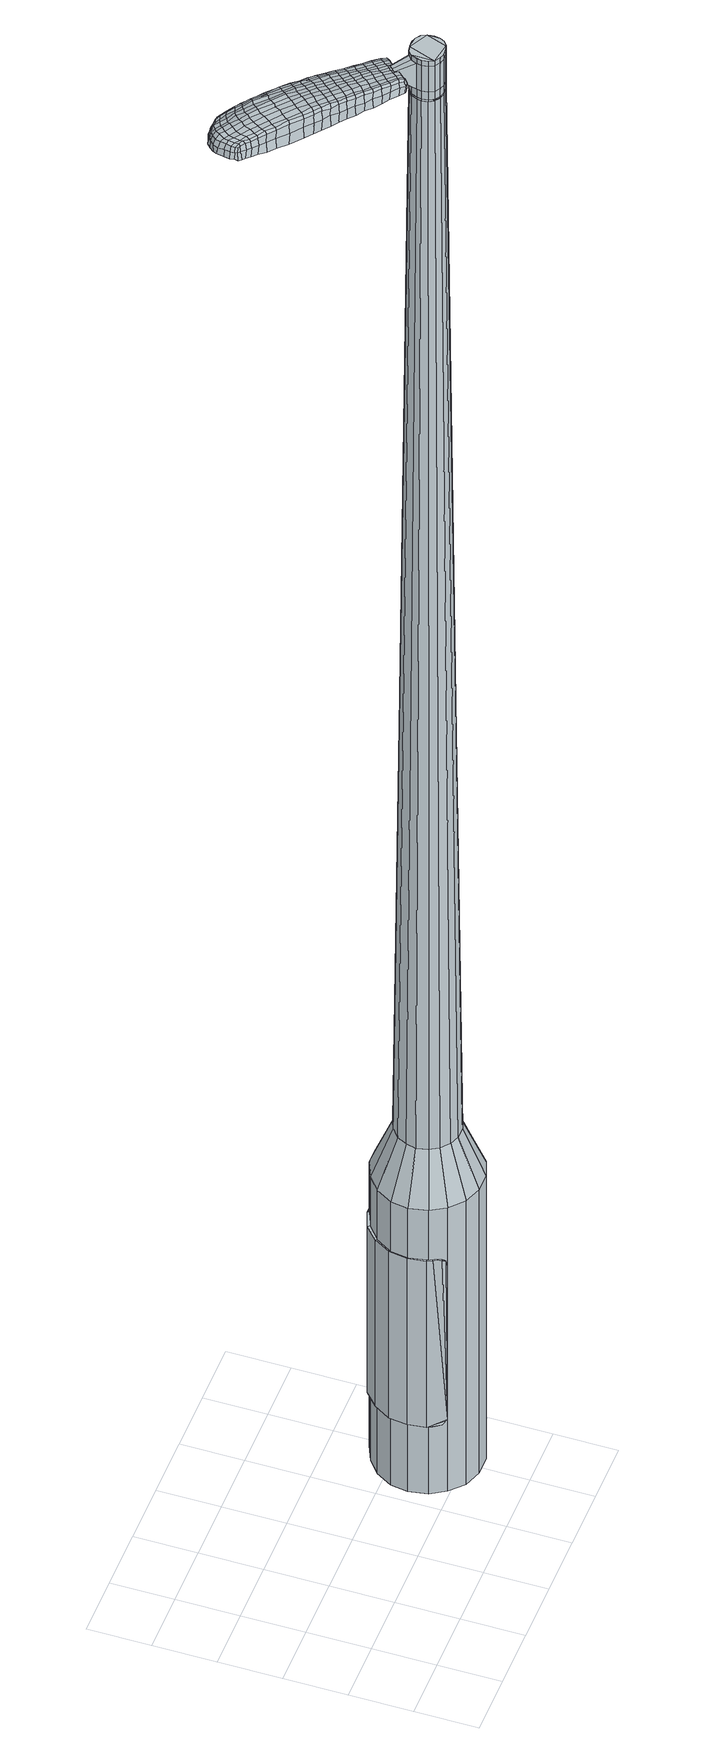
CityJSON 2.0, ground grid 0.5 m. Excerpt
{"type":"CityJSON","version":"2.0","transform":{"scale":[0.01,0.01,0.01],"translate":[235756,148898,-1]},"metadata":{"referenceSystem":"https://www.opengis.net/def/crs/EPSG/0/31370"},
"CityObjects":{
"object1":{"type":"GenericCityObject","attributes":{"cluster":99,"mean_distance_to_centroid":0.139,"new_centroid_x":235758.05,"new_centroid_y":148898.79,"mean_distance_to_camera":5.93,"H1":-7.97,"H2":-8.61,"Z_final":109.42,"cluster2":-1,"proj_x":235760.1,"proj_y":148896.32,"id_line":63005,"bearing_l":230.2,"distance":3.21,"orientation":"right","G_obj":140.2},"geometry":[{"type":"MultiSurface","lod":"2","boundaries":[[[0,1,2,3]],[[1,4,5,2]],[[4,6,7,5]],[[6,8,9,7]],[[8,10,11,9]],[[10,12,13,11]],[[12,14,15,13]],[[14,16,17,15]],[[16,18,19,17]],[[18,20,21,19]],[[20,22,23,21]],[[22,24,25,23]],[[24,26,27,25]],[[26,28,29,27]],[[28,30,31,29]],[[30,32,33,31]],[[32,34,35,33]],[[34,0,3,35]],[[36,37,38,39]],[[38,40,41,42]],[[41,43,42]],[[42,44,45,46]],[[45,47,46]],[[46,48,49,50]],[[49,51,50]],[[42,46,50,38]],[[50,52,39,38]],[[53,36,39]],[[2,5,7,35]],[[7,9,11,15]],[[11,13,15]],[[15,17,19,23]],[[19,21,23]],[[23,25,27,31]],[[27,29,31]],[[15,23,31,7]],[[31,33,35,7]],[[3,2,35]],[[1,0,54,55]],[[0,34,56,54]],[[34,32,57,56]],[[32,30,58,57]],[[30,28,59,58]],[[28,26,60,59]],[[26,24,61,60]],[[24,22,62,61]],[[22,20,63,62]],[[20,18,64,63]],[[18,16,65,64]],[[16,14,66,65]],[[14,12,67,66]],[[12,10,68,67]],[[10,8,69,68]],[[8,6,70,69]],[[6,4,71,70]],[[4,1,55,71]],[[55,54,72,73]],[[54,56,74,72]],[[56,57,75,74]],[[57,58,76,75]],[[58,59,77,76]],[[59,60,78,77]],[[60,61,79,78]],[[61,62,80,79]],[[62,63,81,80]],[[63,64,82,81]],[[64,65,83,82]],[[65,66,84,83]],[[66,67,85,84]],[[67,68,86,85]],[[68,69,87,86]],[[69,70,88,87]],[[70,71,89,88]],[[71,55,73,89]],[[90,91,92,93]],[[74,94,91,90]],[[75,95,94,74]],[[76,96,95,75]],[[97,98,96,76]],[[99,100,98,97]],[[79,101,100,99]],[[80,102,101,79]],[[103,104,102,80]],[[105,106,104,103]],[[107,108,106,105]],[[109,110,108,107]],[[111,112,110,109]],[[113,114,112,111]],[[115,116,114,113]],[[117,118,116,115]],[[89,119,118,117]],[[93,92,119,89]],[[120,121,122,123]],[[124,120,123,125]],[[126,124,125,127]],[[128,126,127,129]],[[130,128,129,131]],[[132,130,131,133]],[[134,132,133,135]],[[136,134,135,137]],[[138,136,137,139]],[[140,138,139,141]],[[142,140,141,143]],[[144,142,143,145]],[[146,144,145,147]],[[148,146,147,149]],[[150,148,149,151]],[[152,150,151,153]],[[73,72,90,93]],[[72,74,90]],[[77,97,76]],[[77,78,99,97]],[[78,79,99]],[[81,103,80]],[[81,82,105,103]],[[82,83,107,105]],[[83,84,109,107]],[[84,85,111,109]],[[85,86,113,111]],[[86,87,115,113]],[[87,88,117,115]],[[88,89,117]],[[73,93,89]],[[154,155,92,91]],[[155,119,92]],[[156,118,119]],[[156,157,116,118]],[[157,158,114,116]],[[158,159,112,114]],[[159,160,110,112]],[[160,161,108,110]],[[161,162,106,108]],[[162,163,104,106]],[[163,102,104]],[[164,100,101]],[[164,165,98,100]],[[165,96,98]],[[154,91,94]],[[39,52,152,166]],[[155,154,167,153]],[[53,39,166,121]],[[154,94,122,167]],[[36,53,121,120]],[[94,95,123,122]],[[37,36,120,124]],[[95,96,125,123]],[[38,37,124,126]],[[96,165,127,125]],[[40,38,126,128]],[[165,164,129,127]],[[41,40,128,130]],[[164,101,131,129]],[[43,41,130,132]],[[101,102,133,131]],[[42,43,132,134]],[[102,163,135,133]],[[44,42,134,136]],[[163,162,137,135]],[[45,44,136,138]],[[162,161,139,137]],[[47,45,138,140]],[[161,160,141,139]],[[46,47,140,142]],[[160,159,143,141]],[[48,46,142,144]],[[159,158,145,143]],[[49,48,144,146]],[[158,157,147,145]],[[51,49,146,148]],[[157,156,149,147]],[[50,51,148,150]],[[156,119,151,149]],[[52,50,150,152]],[[119,155,153,151]],[[152,153,168,169]],[[153,167,170,168]],[[167,122,171,170]],[[122,121,172,171]],[[121,166,173,172]],[[166,152,169,173]],[[174,175,176,177]],[[178,174,177,179]],[[174,178,180,181]],[[175,174,181,182]],[[183,184,185,186]],[[187,183,186,188]],[[183,187,189,190]],[[184,183,190,191]],[[192,193,194,195]],[[196,192,195,197]],[[192,196,198,199]],[[193,192,199,200]],[[201,202,203,204]],[[205,201,204,206]],[[201,205,207,208]],[[202,201,208,209]],[[210,211,212,213]],[[214,210,213,215]],[[210,214,216,217]],[[211,210,217,218]],[[219,220,221,222]],[[223,219,222,224]],[[219,223,225,226]],[[220,219,226,227]],[[228,229,230,231]],[[220,228,231,221]],[[228,220,227,232]],[[229,228,232,233]],[[234,235,236,237]],[[229,234,237,230]],[[234,229,233,238]],[[235,234,238,239]],[[240,178,179,241]],[[235,240,241,236]],[[240,235,239,242]],[[178,240,242,180]],[[243,244,245,246]],[[247,243,246,248]],[[243,247,249,250]],[[244,243,250,251]],[[252,253,254,255]],[[244,252,255,245]],[[252,244,251,256]],[[253,252,256,257]],[[258,259,260,261]],[[253,258,261,254]],[[258,253,257,262]],[[259,258,262,263]],[[264,265,266,267]],[[259,264,267,260]],[[264,259,263,268]],[[265,264,268,269]],[[270,175,182,271]],[[265,270,271,266]],[[270,265,269,272]],[[175,270,272,176]],[[273,274,275,276]],[[277,273,276,278]],[[273,277,279,280]],[[274,273,280,281]],[[282,283,284,285]],[[274,282,285,275]],[[282,274,281,286]],[[283,282,286,287]],[[288,289,290,291]],[[283,288,291,284]],[[288,283,287,292]],[[289,288,292,293]],[[294,187,188,295]],[[289,294,295,290]],[[294,289,293,296]],[[187,294,296,189]],[[297,298,299,300]],[[301,297,300,302]],[[297,301,303,304]],[[298,297,304,305]],[[306,307,308,309]],[[298,306,309,299]],[[306,298,305,310]],[[307,306,310,311]],[[312,313,314,315]],[[307,312,315,308]],[[312,307,311,316]],[[313,312,316,317]],[[318,319,320,321]],[[313,318,321,314]],[[318,313,317,322]],[[319,318,322,323]],[[324,184,191,325]],[[319,324,325,320]],[[324,319,323,326]],[[184,324,326,185]],[[327,213,212,328]],[[329,327,328,330]],[[327,329,331,332]],[[213,327,332,215]],[[333,329,330,334]],[[335,333,334,336]],[[333,335,337,338]],[[329,333,338,331]],[[339,335,336,340]],[[341,339,340,342]],[[339,341,343,344]],[[335,339,344,337]],[[345,341,342,346]],[[347,345,346,348]],[[345,347,349,350]],[[341,345,350,343]],[[351,347,348,352]],[[202,351,352,203]],[[351,202,209,353]],[[347,351,353,349]],[[354,355,200,199]],[[356,354,199,198]],[[354,356,357,358]],[[355,354,358,359]],[[360,361,359,358]],[[362,360,358,357]],[[360,362,363,364]],[[361,360,364,365]],[[366,367,365,364]],[[368,366,364,363]],[[366,368,369,370]],[[367,366,370,371]],[[372,373,371,370]],[[374,372,370,369]],[[372,374,207,205]],[[373,372,205,206]],[[375,376,377,378]],[[277,375,378,279]],[[375,277,278,379]],[[376,375,379,380]],[[381,196,197,382]],[[376,381,382,377]],[[381,376,380,383]],[[196,381,383,198]],[[384,385,386,387]],[[223,384,387,225]],[[384,223,224,388]],[[385,384,388,389]],[[390,391,392,393]],[[385,390,393,386]],[[390,385,389,394]],[[391,390,394,395]],[[396,193,200,397]],[[391,396,397,392]],[[396,391,395,398]],[[193,396,398,194]],[[399,400,401,402]],[[181,399,402,182]],[[399,181,180,403]],[[400,399,403,404]],[[405,406,407,408]],[[400,405,408,401]],[[405,400,404,409]],[[406,405,409,410]],[[411,204,203,412]],[[406,411,412,407]],[[411,406,410,413]],[[204,411,413,206]],[[414,415,416,417]],[[186,414,417,188]],[[414,186,185,418]],[[415,414,418,419]],[[420,208,207,421]],[[415,420,421,416]],[[420,415,419,422]],[[208,420,422,209]],[[423,424,425,426]],[[301,423,426,303]],[[423,301,302,427]],[[424,423,427,428]],[[429,214,215,430]],[[424,429,430,425]],[[429,424,428,431]],[[214,429,431,216]],[[432,433,434,435]],[[247,432,435,249]],[[432,247,248,436]],[[433,432,436,437]],[[438,439,440,441]],[[433,438,441,434]],[[438,433,437,442]],[[439,438,442,443]],[[444,211,218,445]],[[439,444,445,440]],[[444,439,443,446]],[[211,444,446,212]],[[447,448,437,436]],[[246,447,436,248]],[[447,246,245,449]],[[448,447,449,450]],[[451,452,443,442]],[[448,451,442,437]],[[451,448,450,453]],[[452,451,453,454]],[[455,328,212,446]],[[452,455,446,443]],[[455,452,454,456]],[[328,455,456,330]],[[457,458,459,460]],[[304,457,460,305]],[[457,304,303,426]],[[458,457,426,425]],[[461,332,331,462]],[[458,461,462,459]],[[461,458,425,430]],[[332,461,430,215]],[[463,464,450,449]],[[255,463,449,245]],[[463,255,254,465]],[[464,463,465,466]],[[467,468,454,453]],[[464,467,453,450]],[[467,464,466,469]],[[468,467,469,470]],[[471,334,330,456]],[[468,471,456,454]],[[471,468,470,472]],[[334,471,472,336]],[[473,474,475,476]],[[310,473,476,311]],[[473,310,305,460]],[[474,473,460,459]],[[477,338,337,478]],[[474,477,478,475]],[[477,474,459,462]],[[338,477,462,331]],[[479,480,466,465]],[[261,479,465,254]],[[479,261,260,481]],[[480,479,481,482]],[[483,484,470,469]],[[480,483,469,466]],[[483,480,482,485]],[[484,483,485,486]],[[487,340,336,472]],[[484,487,472,470]],[[487,484,486,488]],[[340,487,488,342]],[[489,490,491,492]],[[316,489,492,317]],[[489,316,311,476]],[[490,489,476,475]],[[493,344,343,494]],[[490,493,494,491]],[[493,490,475,478]],[[344,493,478,337]],[[495,496,482,481]],[[267,495,481,260]],[[495,267,266,497]],[[496,495,497,498]],[[499,500,486,485]],[[496,499,485,482]],[[499,496,498,501]],[[500,499,501,502]],[[503,346,342,488]],[[500,503,488,486]],[[503,500,502,504]],[[346,503,504,348]],[[505,506,507,508]],[[322,505,508,323]],[[505,322,317,492]],[[506,505,492,491]],[[509,350,349,510]],[[506,509,510,507]],[[509,506,491,494]],[[350,509,494,343]],[[511,512,498,497]],[[271,511,497,266]],[[511,271,182,402]],[[512,511,402,401]],[[513,514,502,501]],[[512,513,501,498]],[[513,512,401,408]],[[514,513,408,407]],[[515,352,348,504]],[[514,515,504,502]],[[515,514,407,412]],[[352,515,412,203]],[[516,517,419,418]],[[326,516,418,185]],[[516,326,323,508]],[[517,516,508,507]],[[518,353,209,422]],[[517,518,422,419]],[[518,517,507,510]],[[353,518,510,349]],[[519,520,380,379]],[[276,519,379,278]],[[519,276,275,521]],[[520,519,521,522]],[[523,356,198,383]],[[520,523,383,380]],[[523,520,522,524]],[[356,523,524,357]],[[525,526,527,528]],[[226,525,528,227]],[[525,226,225,387]],[[526,525,387,386]],[[529,530,531,532]],[[526,529,532,527]],[[529,526,386,393]],[[530,529,393,392]],[[533,355,359,534]],[[530,533,534,531]],[[533,530,392,397]],[[355,533,397,200]],[[535,536,522,521]],[[285,535,521,275]],[[535,285,284,537]],[[536,535,537,538]],[[539,362,357,524]],[[536,539,524,522]],[[539,536,538,540]],[[362,539,540,363]],[[541,542,543,544]],[[232,541,544,233]],[[541,232,227,528]],[[542,541,528,527]],[[545,546,547,548]],[[542,545,548,543]],[[545,542,527,532]],[[546,545,532,531]],[[549,361,365,550]],[[546,549,550,547]],[[549,546,531,534]],[[361,549,534,359]],[[551,552,538,537]],[[291,551,537,284]],[[551,291,290,553]],[[552,551,553,554]],[[555,368,363,540]],[[552,555,540,538]],[[555,552,554,556]],[[368,555,556,369]],[[557,558,559,560]],[[238,557,560,239]],[[557,238,233,544]],[[558,557,544,543]],[[561,562,563,564]],[[558,561,564,559]],[[561,558,543,548]],[[562,561,548,547]],[[565,367,371,566]],[[562,565,566,563]],[[565,562,547,550]],[[367,565,550,365]],[[567,568,554,553]],[[295,567,553,290]],[[567,295,188,417]],[[568,567,417,416]],[[569,374,369,556]],[[568,569,556,554]],[[569,568,416,421]],[[374,569,421,207]],[[570,571,404,403]],[[242,570,403,180]],[[570,242,239,560]],[[571,570,560,559]],[[572,573,410,409]],[[571,572,409,404]],[[572,571,559,564]],[[573,572,564,563]],[[574,373,206,413]],[[573,574,413,410]],[[574,573,563,566]],[[373,574,566,371]],[[575,576,577,578]],[[578,577,579,580]],[[581,579,577,582]],[[582,577,576,583]],[[584,585,586,587]],[[587,586,588,589]],[[590,588,586,591]],[[591,586,585,592]],[[593,594,595,596]],[[596,595,597,598]],[[599,597,595,600]],[[600,595,594,601]],[[602,603,604,605]],[[605,604,606,607]],[[608,606,604,609]],[[609,604,603,610]],[[611,612,613,614]],[[614,613,615,616]],[[617,615,613,618]],[[618,613,612,619]],[[620,621,622,623]],[[623,622,624,625]],[[626,624,622,627]],[[627,622,621,628]],[[629,630,631,632]],[[632,631,621,620]],[[628,621,631,633]],[[633,631,630,634]],[[635,636,637,638]],[[638,637,630,629]],[[634,630,637,639]],[[639,637,636,640]],[[580,579,641,642]],[[642,641,636,635]],[[640,636,641,643]],[[643,641,579,581]],[[644,645,646,647]],[[647,646,648,649]],[[650,648,646,651]],[[651,646,645,652]],[[653,654,655,656]],[[656,655,645,644]],[[652,645,655,657]],[[657,655,654,658]],[[659,660,661,662]],[[662,661,654,653]],[[658,654,661,663]],[[663,661,660,664]],[[665,666,667,668]],[[668,667,660,659]],[[664,660,667,669]],[[669,667,666,670]],[[583,576,671,672]],[[672,671,666,665]],[[670,666,671,673]],[[673,671,576,575]],[[674,675,676,677]],[[677,676,678,679]],[[680,678,676,681]],[[681,676,675,682]],[[683,684,685,686]],[[686,685,675,674]],[[682,675,685,687]],[[687,685,684,688]],[[689,690,691,692]],[[692,691,684,683]],[[688,684,691,693]],[[693,691,690,694]],[[589,588,695,696]],[[696,695,690,689]],[[694,690,695,697]],[[697,695,588,590]],[[698,699,700,701]],[[701,700,702,703]],[[704,702,700,705]],[[705,700,699,706]],[[707,708,709,710]],[[710,709,699,698]],[[706,699,709,711]],[[711,709,708,712]],[[713,714,715,716]],[[716,715,708,707]],[[712,708,715,717]],[[717,715,714,718]],[[719,720,721,722]],[[722,721,714,713]],[[718,714,721,723]],[[723,721,720,724]],[[592,585,725,726]],[[726,725,720,719]],[[724,720,725,727]],[[727,725,585,584]],[[611,614,728,729]],[[729,728,730,731]],[[732,730,728,733]],[[733,728,614,616]],[[731,730,734,735]],[[735,734,736,737]],[[738,736,734,739]],[[739,734,730,732]],[[737,736,740,741]],[[741,740,742,743]],[[744,742,740,745]],[[745,740,736,738]],[[743,742,746,747]],[[747,746,748,749]],[[750,748,746,751]],[[751,746,742,744]],[[749,748,752,753]],[[753,752,603,602]],[[610,603,752,754]],[[754,752,748,750]],[[601,755,756,600]],[[600,756,757,599]],[[758,757,756,759]],[[759,756,755,760]],[[760,761,762,759]],[[759,762,763,758]],[[764,763,762,765]],[[765,762,761,766]],[[766,767,768,765]],[[765,768,769,764]],[[770,769,768,771]],[[771,768,767,772]],[[772,773,774,771]],[[771,774,775,770]],[[608,775,774,606]],[[606,774,773,607]],[[776,777,778,779]],[[779,778,678,680]],[[679,678,778,780]],[[780,778,777,781]],[[598,597,782,783]],[[783,782,777,776]],[[781,777,782,784]],[[784,782,597,599]],[[785,786,787,788]],[[788,787,624,626]],[[625,624,787,789]],[[789,787,786,790]],[[791,792,793,794]],[[794,793,786,785]],[[790,786,793,795]],[[795,793,792,796]],[[601,594,797,798]],[[798,797,792,791]],[[796,792,797,799]],[[799,797,594,593]],[[800,801,802,803]],[[803,802,582,583]],[[581,582,802,804]],[[804,802,801,805]],[[806,807,808,809]],[[809,808,801,800]],[[805,801,808,810]],[[810,808,807,811]],[[602,605,812,813]],[[813,812,807,806]],[[811,807,812,814]],[[814,812,605,607]],[[815,816,817,818]],[[818,817,587,589]],[[584,587,817,819]],[[819,817,816,820]],[[608,609,821,822]],[[822,821,816,815]],[[820,816,821,823]],[[823,821,609,610]],[[824,825,826,827]],[[827,826,702,704]],[[702,826,703]],[[703,826,825,828]],[[616,615,829,830]],[[830,829,825,824]],[[828,825,829,831]],[[831,829,615,617]],[[832,833,834,835]],[[835,834,648,650]],[[649,648,834,836]],[[836,834,833,837]],[[838,839,840,841]],[[841,840,833,832]],[[837,833,840,842]],[[842,840,839,843]],[[619,612,844,845]],[[845,844,839,838]],[[843,839,844,846]],[[846,844,612,611]],[[837,847,848,836]],[[836,848,647,649]],[[644,647,848,849]],[[849,848,847,850]],[[843,851,852,842]],[[842,852,847,837]],[[850,847,852,853]],[[853,852,851,854]],[[611,729,855,846]],[[846,855,851,843]],[[854,851,855,856]],[[856,855,729,731]],[[857,858,859,860]],[[860,859,705,706]],[[704,705,859,827]],[[827,859,858,824]],[[732,733,861,862]],[[862,861,858,857]],[[824,858,861,830]],[[830,861,733,616]],[[850,863,864,849]],[[849,864,656,644]],[[653,656,864,865]],[[865,864,863,866]],[[854,867,868,853]],[[853,868,863,850]],[[866,863,868,869]],[[869,868,867,870]],[[731,735,871,856]],[[856,871,867,854]],[[870,867,871,872]],[[872,871,735,737]],[[873,874,875,876]],[[876,875,711,712]],[[706,711,875,860]],[[860,875,874,857]],[[738,739,877,878]],[[878,877,874,873]],[[857,874,877,862]],[[862,877,739,732]],[[866,879,880,865]],[[865,880,662,653]],[[659,662,880,881]],[[881,880,879,882]],[[870,883,884,869]],[[869,884,879,866]],[[882,879,884,885]],[[885,884,883,886]],[[737,741,887,872]],[[872,887,883,870]],[[886,883,887,888]],[[888,887,741,743]],[[889,890,891,892]],[[892,891,717,718]],[[712,717,891,876]],[[876,891,890,873]],[[744,745,893,894]],[[894,893,890,889]],[[873,890,893,878]],[[878,893,745,738]],[[882,895,896,881]],[[881,896,668,659]],[[665,668,896,897]],[[897,896,895,898]],[[886,899,900,885]],[[885,900,895,882]],[[898,895,900,901]],[[901,900,899,902]],[[743,747,903,888]],[[888,903,899,886]],[[902,899,903,904]],[[904,903,747,749]],[[905,906,907,908]],[[908,907,723,724]],[[718,723,907,892]],[[892,907,906,889]],[[750,751,909,910]],[[910,909,906,905]],[[889,906,909,894]],[[894,909,751,744]],[[898,911,912,897]],[[897,912,672,665]],[[583,672,912,803]],[[803,912,911,800]],[[902,913,914,901]],[[901,914,911,898]],[[800,911,914,809]],[[809,914,913,806]],[[749,753,915,904]],[[904,915,913,902]],[[806,913,915,813]],[[813,915,753,602]],[[820,916,917,819]],[[819,917,727,584]],[[724,727,917,908]],[[908,917,916,905]],[[610,754,918,823]],[[823,918,916,820]],[[905,916,918,910]],[[910,918,754,750]],[[781,919,920,780]],[[780,920,677,679]],[[674,677,920,921]],[[921,920,919,922]],[[599,757,923,784]],[[784,923,919,781]],[[922,919,923,924]],[[924,923,757,758]],[[925,926,927,928]],[[928,927,627,628]],[[626,627,927,788]],[[788,927,926,785]],[[929,930,931,932]],[[932,931,926,925]],[[785,926,931,794]],[[794,931,930,791]],[[760,755,933,934]],[[934,933,930,929]],[[791,930,933,798]],[[798,933,755,601]],[[922,935,936,921]],[[921,936,686,674]],[[683,686,936,937]],[[937,936,935,938]],[[758,763,939,924]],[[924,939,935,922]],[[938,935,939,940]],[[940,939,763,764]],[[941,942,943,944]],[[944,943,633,634]],[[628,633,943,928]],[[928,943,942,925]],[[945,946,947,948]],[[948,947,942,941]],[[925,942,947,932]],[[932,947,946,929]],[[766,761,949,950]],[[950,949,946,945]],[[929,946,949,934]],[[934,949,761,760]],[[938,951,952,937]],[[937,952,692,683]],[[689,692,952,953]],[[953,952,951,954]],[[764,769,955,940]],[[940,955,951,938]],[[954,951,955,956]],[[956,955,769,770]],[[957,958,959,960]],[[960,959,639,640]],[[634,639,959,944]],[[944,959,958,941]],[[961,962,963,964]],[[964,963,958,957]],[[941,958,963,948]],[[948,963,962,945]],[[772,767,965,966]],[[966,965,962,961]],[[945,962,965,950]],[[950,965,767,766]],[[954,967,968,953]],[[953,968,696,689]],[[589,696,968,818]],[[818,968,967,815]],[[770,775,969,956]],[[956,969,967,954]],[[815,967,969,822]],[[822,969,775,608]],[[805,970,971,804]],[[804,971,643,581]],[[640,643,971,960]],[[960,971,970,957]],[[811,972,973,810]],[[810,973,970,805]],[[957,970,973,964]],[[964,973,972,961]],[[607,773,974,814]],[[814,974,972,811]],[[961,972,974,966]],[[966,974,773,772]],[[575,578,177,176]],[[578,580,179,177]],[[590,591,190,189]],[[591,592,191,190]],[[593,596,195,194]],[[596,598,197,195]],[[617,618,217,216]],[[618,619,218,217]],[[620,623,222,221]],[[623,625,224,222]],[[629,632,231,230]],[[632,620,221,231]],[[635,638,237,236]],[[638,629,230,237]],[[580,642,241,179]],[[642,635,236,241]],[[650,651,250,249]],[[651,652,251,250]],[[652,657,256,251]],[[657,658,257,256]],[[658,663,262,257]],[[663,664,263,262]],[[664,669,268,263]],[[669,670,269,268]],[[670,673,272,269]],[[673,575,176,272]],[[680,681,280,279]],[[681,682,281,280]],[[682,687,286,281]],[[687,688,287,286]],[[688,693,292,287]],[[693,694,293,292]],[[694,697,296,293]],[[697,590,189,296]],[[698,701,300,299]],[[701,703,302,300]],[[707,710,309,308]],[[710,698,299,309]],[[713,716,315,314]],[[716,707,308,315]],[[719,722,321,320]],[[722,713,314,321]],[[592,726,325,191]],[[726,719,320,325]],[[776,779,378,377]],[[779,680,279,378]],[[598,783,382,197]],[[783,776,377,382]],[[625,789,388,224]],[[789,790,389,388]],[[790,795,394,389]],[[795,796,395,394]],[[796,799,398,395]],[[799,593,194,398]],[[703,427,302]],[[703,828,428,427]],[[828,831,431,428]],[[831,617,216,431]],[[832,835,435,434]],[[835,650,249,435]],[[838,841,441,440]],[[841,832,434,441]],[[619,845,445,218]],[[845,838,440,445]],[[975,976,977,978]],[[979,980,978,977]],[[981,982,983,984]],[[985,986,987,988]],[[976,989,990,977]],[[991,979,977,990]],[[992,981,984,993]],[[994,995,986,985]],[[989,996,997,990]],[[997,998,991,990]],[[999,992,993,1000]],[[1001,995,994,1002]],[[996,1003,1004,997]],[[1004,1005,998,997]],[[1006,999,1000,1007]],[[1008,1001,1002,1009]],[[1010,1011,1012,1013]],[[1014,1015,1011,1010]],[[1014,1016,1017,1015]],[[1016,1018,1019,1017]],[[1020,1021,1022,1023]],[[1024,1025,1021,1020]],[[1026,1027,1025,1024]],[[1028,1029,1027,1026]],[[1023,1012,1011,1020]],[[1020,1011,1015,1024]],[[1015,1017,1026,1024]],[[1017,1019,1028,1026]],[[984,983,980,979]],[[993,984,979,991]],[[998,1000,993,991]],[[1005,1007,1000,998]],[[985,988,982,981]],[[994,985,981,992]],[[1002,994,992,999]],[[1009,1002,999,1006]],[[986,1010,1013,987]],[[995,1014,1010,986]],[[1016,1014,995,1001]],[[1018,1016,1001,1008]],[[1030,1031,1032,1033]],[[1032,1034,1035,1036]],[[1032,1036,1037,1038]],[[1032,1038,1033]],[[1039,1030,1033,1040]],[[1041,1040,1033,1042]],[[1043,1042,1033]],[[1044,1032,1031,1045]],[[1046,1044,1045,1047]],[[1048,1046,1047,1049]],[[1050,1048,1049,1051]],[[1052,1050,1051,1053]],[[1053,1054,1055,1056]],[[1053,1056,1057,1058]],[[1053,1058,1059,1060]],[[1059,1061,1062,1063]],[[1059,1063,1064,1065]],[[1059,1065,1060]],[[1053,1060,1052]],[[1066,1067,1031,1030]],[[1068,1069,1034,1032]],[[1070,1071,1043,1033]],[[1067,1072,1045,1031]],[[1073,1068,1032,1044]],[[1072,1074,1047,1045]],[[1075,1073,1044,1046]],[[1074,1076,1049,1047]],[[1077,1075,1046,1048]],[[1076,1078,1051,1049]],[[1079,1077,1048,1050]],[[1078,1080,1053,1051]],[[1081,1079,1050,1052]],[[1080,1082,1054,1053]],[[1083,1084,1061,1059]],[[1085,1081,1052,1060]],[[1055,1054,1082,1086]],[[1056,1055,1086,1087]],[[1057,1056,1087,1088]],[[1058,1057,1088,1089]],[[1059,1058,1089,1083]],[[1090,1066,1030,1039]],[[1091,1090,1039,1040]],[[1092,1091,1040,1041]],[[1093,1092,1041,1042]],[[1071,1093,1042,1043]],[[1035,1034,1069,1094]],[[1062,1061,1084,1095]],[[1036,1035,1094,1096]],[[1037,1036,1096,1097]],[[1038,1037,1097,1098]],[[1033,1038,1098,1070]],[[1063,1062,1095,1099]],[[1064,1063,1099,1100]],[[1065,1064,1100,1101]],[[1060,1065,1101,1085]]]}]}
},
"vertices":[
[170,106,384],[181,115,384],[181,115,96],[170,106,96],[195,121,384],[195,121,96],[209,121,384],[209,121,96],[223,116,384],[223,116,96],[235,106,384],[235,106,96],[242,94,384],[242,94,96],[245,79,384],[245,79,96],[242,65,384],[242,65,96],[235,52,384],[235,52,96],[224,42,384],[224,42,96],[210,37,384],[210,37,96],[195,37,384],[195,37,96],[181,42,384],[181,42,96],[170,52,384],[170,52,96],[163,64,384],[163,64,96],[160,79,384],[160,79,96],[162,93,384],[162,93,96],[189,79,1524],[190,74,1524],[192,70,1524],[192,88,1524],[196,67,1524],[200,66,1524],[209,67,1524],[205,66,1524],[213,70,1524],[215,74,1524],[215,84,1524],[216,79,1524],[213,88,1524],[209,91,1524],[200,92,1524],[205,92,1524],[196,91,1524],[190,83,1524],[183,95,429],[190,101,429],[179,87,429],[177,79,429],[179,70,429],[183,63,429],[190,57,429],[198,54,429],[207,54,429],[215,57,429],[222,63,429],[226,70,429],[227,79,429],[226,88,429],[222,95,429],[215,101,429],[207,104,429],[198,104,429],[192,88,1483],[196,91,1483],[190,83,1483],[189,79,1483],[190,74,1483],[192,70,1483],[196,67,1483],[200,66,1483],[205,66,1483],[209,67,1483],[213,70,1483],[215,74,1483],[216,79,1483],[215,84,1483],[213,88,1483],[209,91,1483],[205,92,1483],[200,92,1483],[192,87,1483],[192,87,1485],[196,90,1485],[196,90,1483],[190,83,1485],[189,79,1485],[190,74,1485],[192,71,1483],[192,71,1485],[196,68,1483],[196,68,1485],[200,66,1485],[205,66,1485],[209,68,1483],[209,68,1485],[212,71,1483],[212,71,1485],[214,75,1483],[214,75,1485],[215,79,1483],[215,79,1485],[214,83,1483],[214,83,1485],[212,87,1483],[212,87,1485],[209,90,1483],[209,90,1485],[204,92,1483],[204,92,1485],[200,92,1485],[189,79,1519],[190,83,1519],[190,83,1493],[189,79,1493],[190,74,1519],[190,74,1493],[192,70,1519],[192,70,1493],[196,67,1519],[196,67,1493],[200,66,1519],[200,66,1493],[205,66,1519],[205,66,1493],[209,67,1519],[209,67,1493],[213,70,1519],[213,70,1493],[215,74,1519],[215,74,1493],[216,79,1519],[216,79,1493],[215,84,1519],[215,84,1493],[213,88,1519],[213,88,1493],[209,91,1519],[209,91,1493],[205,92,1519],[205,92,1493],[200,92,1519],[200,92,1493],[196,91,1519],[196,91,1493],[192,88,1485],[196,91,1485],[205,92,1485],[209,91,1485],[213,88,1485],[215,84,1485],[216,79,1485],[215,74,1485],[213,70,1485],[209,67,1485],[196,67,1485],[192,70,1485],[192,88,1519],[192,88,1493],[180,102,1513],[180,102,1518],[178,99,1513],[176,97,1513],[176,97,1518],[178,99,1518],[133,162,1519],[138,157,1518],[138,159,1509],[133,164,1510],[127,168,1519],[127,170,1510],[127,166,1526],[133,160,1525],[138,155,1525],[108,132,1519],[114,128,1518],[116,129,1525],[110,133,1525],[102,138,1519],[103,138,1526],[100,137,1510],[106,132,1510],[112,128,1509],[63,193,1519],[66,196,1519],[65,196,1513],[62,193,1513],[61,189,1519],[61,190,1513],[63,188,1524],[64,192,1524],[67,195,1524],[120,146,1530],[126,141,1529],[128,143,1529],[122,148,1530],[113,151,1531],[115,154,1531],[111,148,1530],[118,143,1530],[124,138,1529],[182,94,1512],[184,96,1512],[183,97,1517],[181,95,1517],[180,92,1512],[180,93,1517],[180,92,1506],[182,95,1506],[183,97,1506],[87,199,1519],[90,197,1519],[90,199,1512],[87,200,1512],[85,200,1518],[85,201,1512],[85,199,1522],[86,198,1523],[89,196,1524],[94,194,1519],[98,191,1519],[98,193,1512],[94,196,1512],[93,193,1524],[98,190,1525],[103,188,1519],[109,183,1519],[109,185,1511],[103,189,1511],[103,186,1526],[109,181,1526],[118,175,1519],[118,177,1510],[118,174,1526],[187,111,1513],[182,117,1513],[181,115,1518],[187,110,1517],[191,107,1512],[190,107,1516],[191,109,1506],[187,113,1507],[182,118,1507],[176,122,1514],[171,127,1515],[170,125,1520],[176,120,1519],[176,123,1507],[171,129,1507],[165,132,1515],[160,137,1516],[160,136,1522],[165,131,1521],[165,134,1508],[160,139,1508],[154,142,1517],[149,147,1517],[149,146,1524],[154,141,1523],[154,144,1508],[149,149,1509],[144,152,1518],[144,150,1524],[144,154,1509],[63,172,1519],[66,169,1519],[67,170,1524],[64,173,1523],[62,174,1518],[63,174,1522],[60,173,1512],[62,171,1512],[64,169,1512],[69,166,1519],[73,162,1519],[74,163,1525],[70,167,1524],[67,166,1512],[71,162,1512],[78,158,1519],[84,153,1519],[85,153,1526],[79,158,1526],[76,157,1511],[82,152,1511],[92,145,1519],[94,146,1526],[90,145,1510],[168,88,1513],[162,93,1513],[160,93,1507],[166,88,1507],[172,85,1512],[171,85,1506],[172,86,1516],[169,89,1517],[163,93,1518],[155,97,1514],[149,102,1515],[148,101,1507],[154,97,1507],[157,98,1519],[151,102,1520],[143,106,1515],[137,111,1516],[136,110,1508],[142,106,1508],[145,107,1521],[139,111,1522],[131,115,1517],[126,119,1517],[124,119,1509],[130,115,1508],[133,116,1523],[127,120,1524],[120,124,1518],[118,123,1509],[121,124,1524],[177,98,1519],[179,100,1519],[172,103,1520],[173,105,1520],[170,101,1520],[175,96,1519],[166,108,1522],[168,110,1522],[160,113,1523],[162,115,1523],[158,110,1523],[164,106,1521],[154,117,1524],[156,119,1524],[149,122,1525],[150,124,1525],[147,120,1525],[152,115,1524],[143,127,1526],[145,129,1526],[137,131,1527],[139,134,1527],[135,129,1527],[141,124,1526],[132,136,1528],[134,139,1528],[129,133,1528],[67,190,1527],[69,193,1527],[65,186,1526],[68,183,1527],[70,187,1528],[73,190,1528],[75,183,1529],[78,186,1529],[73,179,1528],[78,175,1530],[81,178,1530],[83,181,1530],[86,174,1531],[89,176,1531],[84,170,1530],[91,164,1531],[93,168,1531],[96,171,1531],[103,160,1531],[106,162,1531],[101,156,1531],[61,176,1518],[60,179,1519],[59,179,1513],[60,176,1513],[62,176,1523],[62,179,1523],[61,184,1519],[60,184,1513],[62,183,1524],[82,200,1518],[80,201,1518],[80,199,1523],[83,199,1523],[82,202,1513],[79,202,1513],[76,200,1519],[72,200,1519],[73,198,1524],[77,199,1523],[76,201,1513],[72,200,1513],[69,198,1519],[70,197,1524],[68,199,1513],[132,159,1528],[131,157,1528],[136,153,1528],[137,154,1527],[126,165,1528],[124,163,1529],[129,155,1529],[127,153,1530],[132,148,1529],[134,151,1528],[122,161,1529],[120,159,1530],[124,151,1530],[130,146,1529],[118,157,1531],[111,134,1528],[113,136,1529],[106,141,1529],[104,139,1528],[117,130,1527],[118,132,1528],[115,139,1529],[108,145,1530],[121,135,1528],[175,85,1512],[176,86,1512],[175,88,1517],[174,86,1517],[173,85,1506],[175,86,1506],[178,89,1512],[177,90,1517],[177,89,1506],[192,105,1512],[191,104,1512],[191,105,1506],[192,107,1506],[190,106,1517],[189,104,1517],[189,102,1512],[187,100,1512],[187,101,1506],[189,103,1506],[188,103,1517],[186,101,1517],[186,98,1512],[185,99,1506],[185,99,1517],[186,109,1519],[185,108,1519],[181,114,1520],[180,113,1520],[184,106,1519],[182,104,1519],[178,111,1520],[177,109,1520],[181,102,1519],[175,107,1520],[170,90,1519],[171,91,1519],[165,96,1520],[164,94,1520],[173,93,1519],[167,98,1520],[175,119,1521],[174,118,1521],[170,124,1522],[169,123,1522],[173,116,1521],[171,114,1521],[167,121,1522],[165,119,1523],[169,112,1522],[164,117,1523],[158,99,1521],[159,100,1521],[153,105,1522],[152,103,1522],[161,103,1521],[156,107,1522],[164,129,1523],[163,128,1523],[159,134,1524],[158,133,1524],[162,126,1523],[160,124,1524],[156,131,1525],[154,129,1525],[158,122,1524],[152,126,1525],[146,108,1523],[147,109,1523],[142,114,1524],[140,112,1524],[150,112,1524],[144,116,1525],[153,139,1525],[152,138,1525],[148,144,1526],[147,143,1526],[151,136,1526],[149,134,1526],[145,141,1527],[143,138,1527],[147,131,1526],[141,136,1527],[134,117,1525],[136,118,1525],[130,123,1526],[128,121,1526],[138,121,1526],[132,126,1527],[143,149,1527],[141,148,1527],[140,146,1527],[138,143,1528],[136,141,1528],[123,125,1527],[124,127,1527],[127,130,1528],[64,174,1525],[64,177,1525],[67,172,1526],[67,174,1526],[64,182,1526],[67,179,1527],[85,198,1525],[82,198,1525],[85,196,1526],[88,196,1525],[79,197,1525],[75,197,1526],[79,194,1527],[82,195,1526],[72,195,1526],[75,192,1527],[70,168,1526],[71,171,1527],[75,164,1527],[75,166,1528],[71,175,1528],[77,170,1529],[92,193,1526],[90,192,1527],[95,188,1528],[97,189,1527],[87,192,1527],[83,190,1528],[89,186,1529],[92,187,1528],[80,188,1528],[86,184,1530],[80,160,1528],[80,162,1529],[86,154,1528],[87,157,1529],[82,166,1529],[89,160,1530],[101,185,1528],[100,184,1528],[106,179,1529],[108,180,1528],[97,183,1529],[94,181,1530],[101,176,1530],[104,178,1530],[91,179,1530],[98,173,1531],[95,147,1529],[96,149,1529],[98,153,1530],[117,172,1528],[115,171,1529],[113,169,1530],[110,167,1530],[108,165,1531],[137,158,1509],[137,156,1518],[132,160,1518],[132,162,1509],[125,166,1519],[125,168,1510],[125,164,1525],[132,159,1525],[137,154,1525],[117,130,1525],[115,130,1518],[110,134,1518],[111,135,1525],[103,139,1519],[104,140,1525],[101,139,1510],[108,134,1509],[113,129,1509],[67,195,1513],[67,194,1519],[65,192,1519],[64,192,1513],[64,188,1519],[63,189,1513],[65,187,1524],[66,191,1524],[68,193,1524],[128,144,1528],[126,141,1528],[120,146,1529],[122,148,1529],[113,152,1529],[115,154,1529],[111,149,1529],[118,143,1529],[123,139,1528],[182,98,1516],[182,98,1512],[181,95,1512],[180,96,1516],[179,93,1512],[178,94,1516],[178,94,1506],[180,96,1506],[182,98,1506],[89,197,1512],[89,195,1519],[86,197,1518],[86,199,1512],[84,198,1518],[84,199,1512],[84,197,1522],[85,196,1523],[88,194,1523],[97,191,1512],[97,189,1519],[93,193,1519],[93,194,1512],[92,191,1524],[97,188,1525],[108,183,1511],[108,181,1519],[102,186,1519],[102,188,1511],[101,184,1525],[108,180,1526],[117,174,1519],[117,176,1510],[116,172,1526],[180,114,1518],[180,115,1513],[186,110,1513],[185,109,1517],[189,107,1512],[188,106,1515],[189,108,1506],[186,112,1506],[180,117,1507],[169,124,1520],[169,126,1514],[175,120,1514],[175,119,1519],[175,122,1507],[169,127,1507],[158,134,1522],[158,136,1516],[164,131,1515],[164,129,1521],[164,133,1508],[158,138,1508],[147,144,1523],[148,146,1517],[153,141,1516],[153,139,1522],[153,143,1508],[148,148,1508],[142,151,1517],[142,149,1524],[142,153,1509],[68,171,1523],[67,171,1519],[65,173,1518],[66,174,1523],[64,175,1518],[65,175,1522],[62,174,1512],[63,173,1512],[65,170,1512],[76,164,1525],[75,163,1519],[70,167,1519],[72,168,1524],[69,167,1512],[73,163,1512],[86,155,1526],[85,154,1519],[79,159,1519],[80,160,1525],[77,159,1511],[83,154,1511],[94,147,1519],[95,147,1526],[92,146,1510],[161,94,1507],[163,94,1513],[169,90,1513],[167,90,1506],[173,87,1512],[172,87,1506],[173,88,1515],[170,90,1517],[164,95,1518],[149,103,1507],[151,103,1514],[157,99,1514],[155,99,1507],[158,99,1519],[152,104,1520],[137,112,1508],[139,112,1516],[145,108,1515],[143,107,1508],[146,108,1521],[140,113,1522],[125,121,1508],[127,121,1517],[133,117,1516],[131,116,1508],[134,117,1522],[128,122,1523],[121,125,1517],[119,125,1509],[123,126,1524],[177,99,1518],[178,101,1518],[171,103,1519],[173,105,1519],[169,101,1519],[175,97,1518],[165,108,1520],[167,110,1520],[160,113,1521],[161,115,1521],[158,111,1521],[163,106,1520],[154,118,1523],[156,120,1523],[148,122,1524],[150,125,1524],[146,120,1524],[152,115,1523],[143,127,1525],[144,129,1525],[137,132,1526],[139,134,1526],[135,129,1526],[140,125,1525],[131,137,1527],[133,139,1527],[129,134,1527],[70,192,1526],[68,189,1526],[66,186,1525],[69,183,1526],[71,187,1526],[73,189,1526],[78,185,1528],[76,183,1528],[74,179,1527],[79,175,1528],[81,178,1529],[83,181,1529],[89,176,1530],[87,173,1530],[85,170,1529],[91,165,1530],[93,168,1530],[96,170,1530],[105,162,1530],[103,160,1530],[101,157,1530],[61,179,1513],[63,179,1518],[63,176,1518],[62,176,1512],[64,176,1523],[64,179,1523],[63,184,1519],[62,184,1513],[64,183,1523],[80,197,1523],[80,199,1518],[82,198,1518],[83,197,1523],[82,200,1512],[80,200,1512],[74,197,1523],[73,198,1519],[76,198,1519],[77,197,1523],[76,199,1513],[72,198,1513],[70,196,1519],[71,195,1524],[69,197,1513],[135,152,1527],[130,157,1527],[131,158,1527],[136,153,1526],[125,164,1527],[124,163,1528],[132,148,1528],[126,153,1528],[128,155,1528],[134,150,1527],[122,161,1528],[119,159,1529],[124,151,1529],[130,146,1528],[117,156,1529],[106,142,1528],[113,137,1527],[112,135,1527],[105,141,1527],[118,131,1526],[118,132,1527],[115,140,1528],[108,145,1528],[121,135,1527],[174,89,1516],[174,88,1512],[174,87,1512],[173,88,1516],[173,88,1506],[176,90,1512],[176,91,1516],[175,91,1506],[189,107,1506],[189,105,1512],[190,106,1512],[190,107,1506],[189,106,1516],[188,106,1516],[185,103,1506],[186,102,1512],[187,104,1512],[187,105,1506],[186,104,1516],[185,102,1516],[184,100,1512],[184,100,1506],[183,100,1516],[184,108,1518],[185,109,1518],[180,114,1519],[179,113,1519],[181,105,1518],[183,107,1518],[178,111,1519],[176,109,1519],[180,103,1518],[174,107,1519],[165,96,1519],[170,92,1518],[170,91,1518],[164,95,1519],[172,94,1518],[167,99,1519],[174,118,1520],[174,119,1520],[169,124,1521],[168,123,1521],[170,114,1520],[172,116,1520],[167,121,1521],[165,119,1521],[169,112,1520],[163,117,1521],[153,105,1521],[159,101,1520],[158,100,1520],[152,104,1521],[161,103,1520],[155,108,1521],[163,128,1522],[163,129,1522],[158,134,1523],[157,133,1523],[159,124,1522],[161,126,1522],[155,131,1523],[154,129,1524],[157,122,1523],[152,127,1524],[141,114,1523],[147,110,1522],[146,109,1522],[141,113,1523],[149,112,1522],[144,117,1523],[152,138,1524],[152,139,1524],[147,143,1525],[146,143,1525],[148,134,1525],[150,136,1524],[144,141,1525],[143,139,1526],[146,132,1525],[141,136,1526],[130,123,1525],[136,119,1524],[135,118,1524],[129,122,1525],[138,122,1524],[132,126,1525],[141,148,1526],[142,148,1526],[137,143,1527],[139,146,1526],[135,141,1527],[124,128,1526],[123,127,1526],[126,131,1526],[65,177,1524],[66,175,1524],[68,172,1525],[68,175,1525],[66,181,1525],[68,179,1525],[85,194,1525],[82,196,1524],[84,196,1524],[87,194,1525],[79,193,1526],[76,195,1525],[79,196,1524],[82,194,1525],[73,194,1525],[76,191,1526],[72,171,1526],[72,169,1526],[76,165,1526],[76,167,1527],[72,175,1526],[77,171,1527],[94,187,1527],[89,191,1526],[91,191,1526],[96,188,1526],[89,185,1528],[83,189,1527],[86,190,1526],[92,186,1527],[81,187,1527],[86,183,1528],[81,162,1527],[81,161,1527],[87,155,1527],[87,157,1528],[83,166,1528],[89,161,1529],[106,178,1528],[99,184,1527],[101,184,1527],[107,179,1527],[101,175,1529],[94,181,1529],[97,182,1528],[103,177,1528],[91,179,1529],[98,173,1530],[97,150,1528],[96,148,1528],[99,153,1529],[115,171,1528],[116,171,1528],[110,167,1529],[112,169,1529],[108,165,1530],[190,108,1508],[185,102,1508],[161,124,1509],[166,130,1509],[145,138,1510],[150,145,1510],[115,164,1512],[121,171,1512],[135,160,1511],[129,153,1511],[101,176,1513],[90,184,1514],[96,191,1514],[107,183,1513],[181,97,1508],[156,118,1509],[139,132,1510],[109,157,1512],[123,146,1511],[95,169,1513],[85,177,1514],[177,92,1508],[151,112,1509],[134,125,1510],[103,150,1512],[117,138,1511],[79,170,1514],[89,161,1513],[172,87,1508],[146,106,1509],[128,119,1510],[97,143,1512],[111,131,1511],[73,164,1514],[83,154,1513],[80,192,1514],[75,194,1514],[80,200,1514],[85,199,1514],[74,186,1514],[71,189,1514],[69,179,1514],[66,183,1514],[64,173,1514],[62,178,1514],[70,195,1515],[65,195,1515],[66,196,1515],[73,199,1515],[67,192,1515],[65,194,1515],[64,189,1515],[64,193,1515],[62,185,1515],[63,192,1515],[163,61,334],[161,65,334],[161,65,165],[168,52,171],[163,61,165],[165,58,165],[166,55,166],[167,54,167],[168,53,169],[165,58,334],[166,55,333],[167,54,332],[168,53,331],[168,52,328],[159,79,165],[159,79,334],[161,94,165],[161,94,334],[169,107,165],[169,107,334],[180,117,165],[180,117,334],[194,122,165],[194,122,334],[198,122,334],[202,122,334],[205,122,333],[207,122,332],[208,122,331],[209,122,328],[198,122,165],[209,122,171],[208,122,169],[207,122,167],[205,122,166],[202,122,165],[165,63,334],[164,66,334],[164,66,165],[165,63,165],[170,54,171],[170,54,328],[161,79,334],[161,79,165],[164,93,334],[164,93,165],[171,105,334],[171,105,165],[182,114,334],[182,114,165],[195,119,334],[195,119,165],[198,119,334],[209,120,328],[209,120,171],[198,119,165],[202,119,334],[205,119,333],[207,120,332],[208,120,331],[167,59,334],[169,57,333],[170,55,332],[170,54,331],[167,59,165],[208,120,169],[169,57,166],[170,55,167],[170,54,169],[207,120,167],[205,119,166],[202,119,165]
]}
